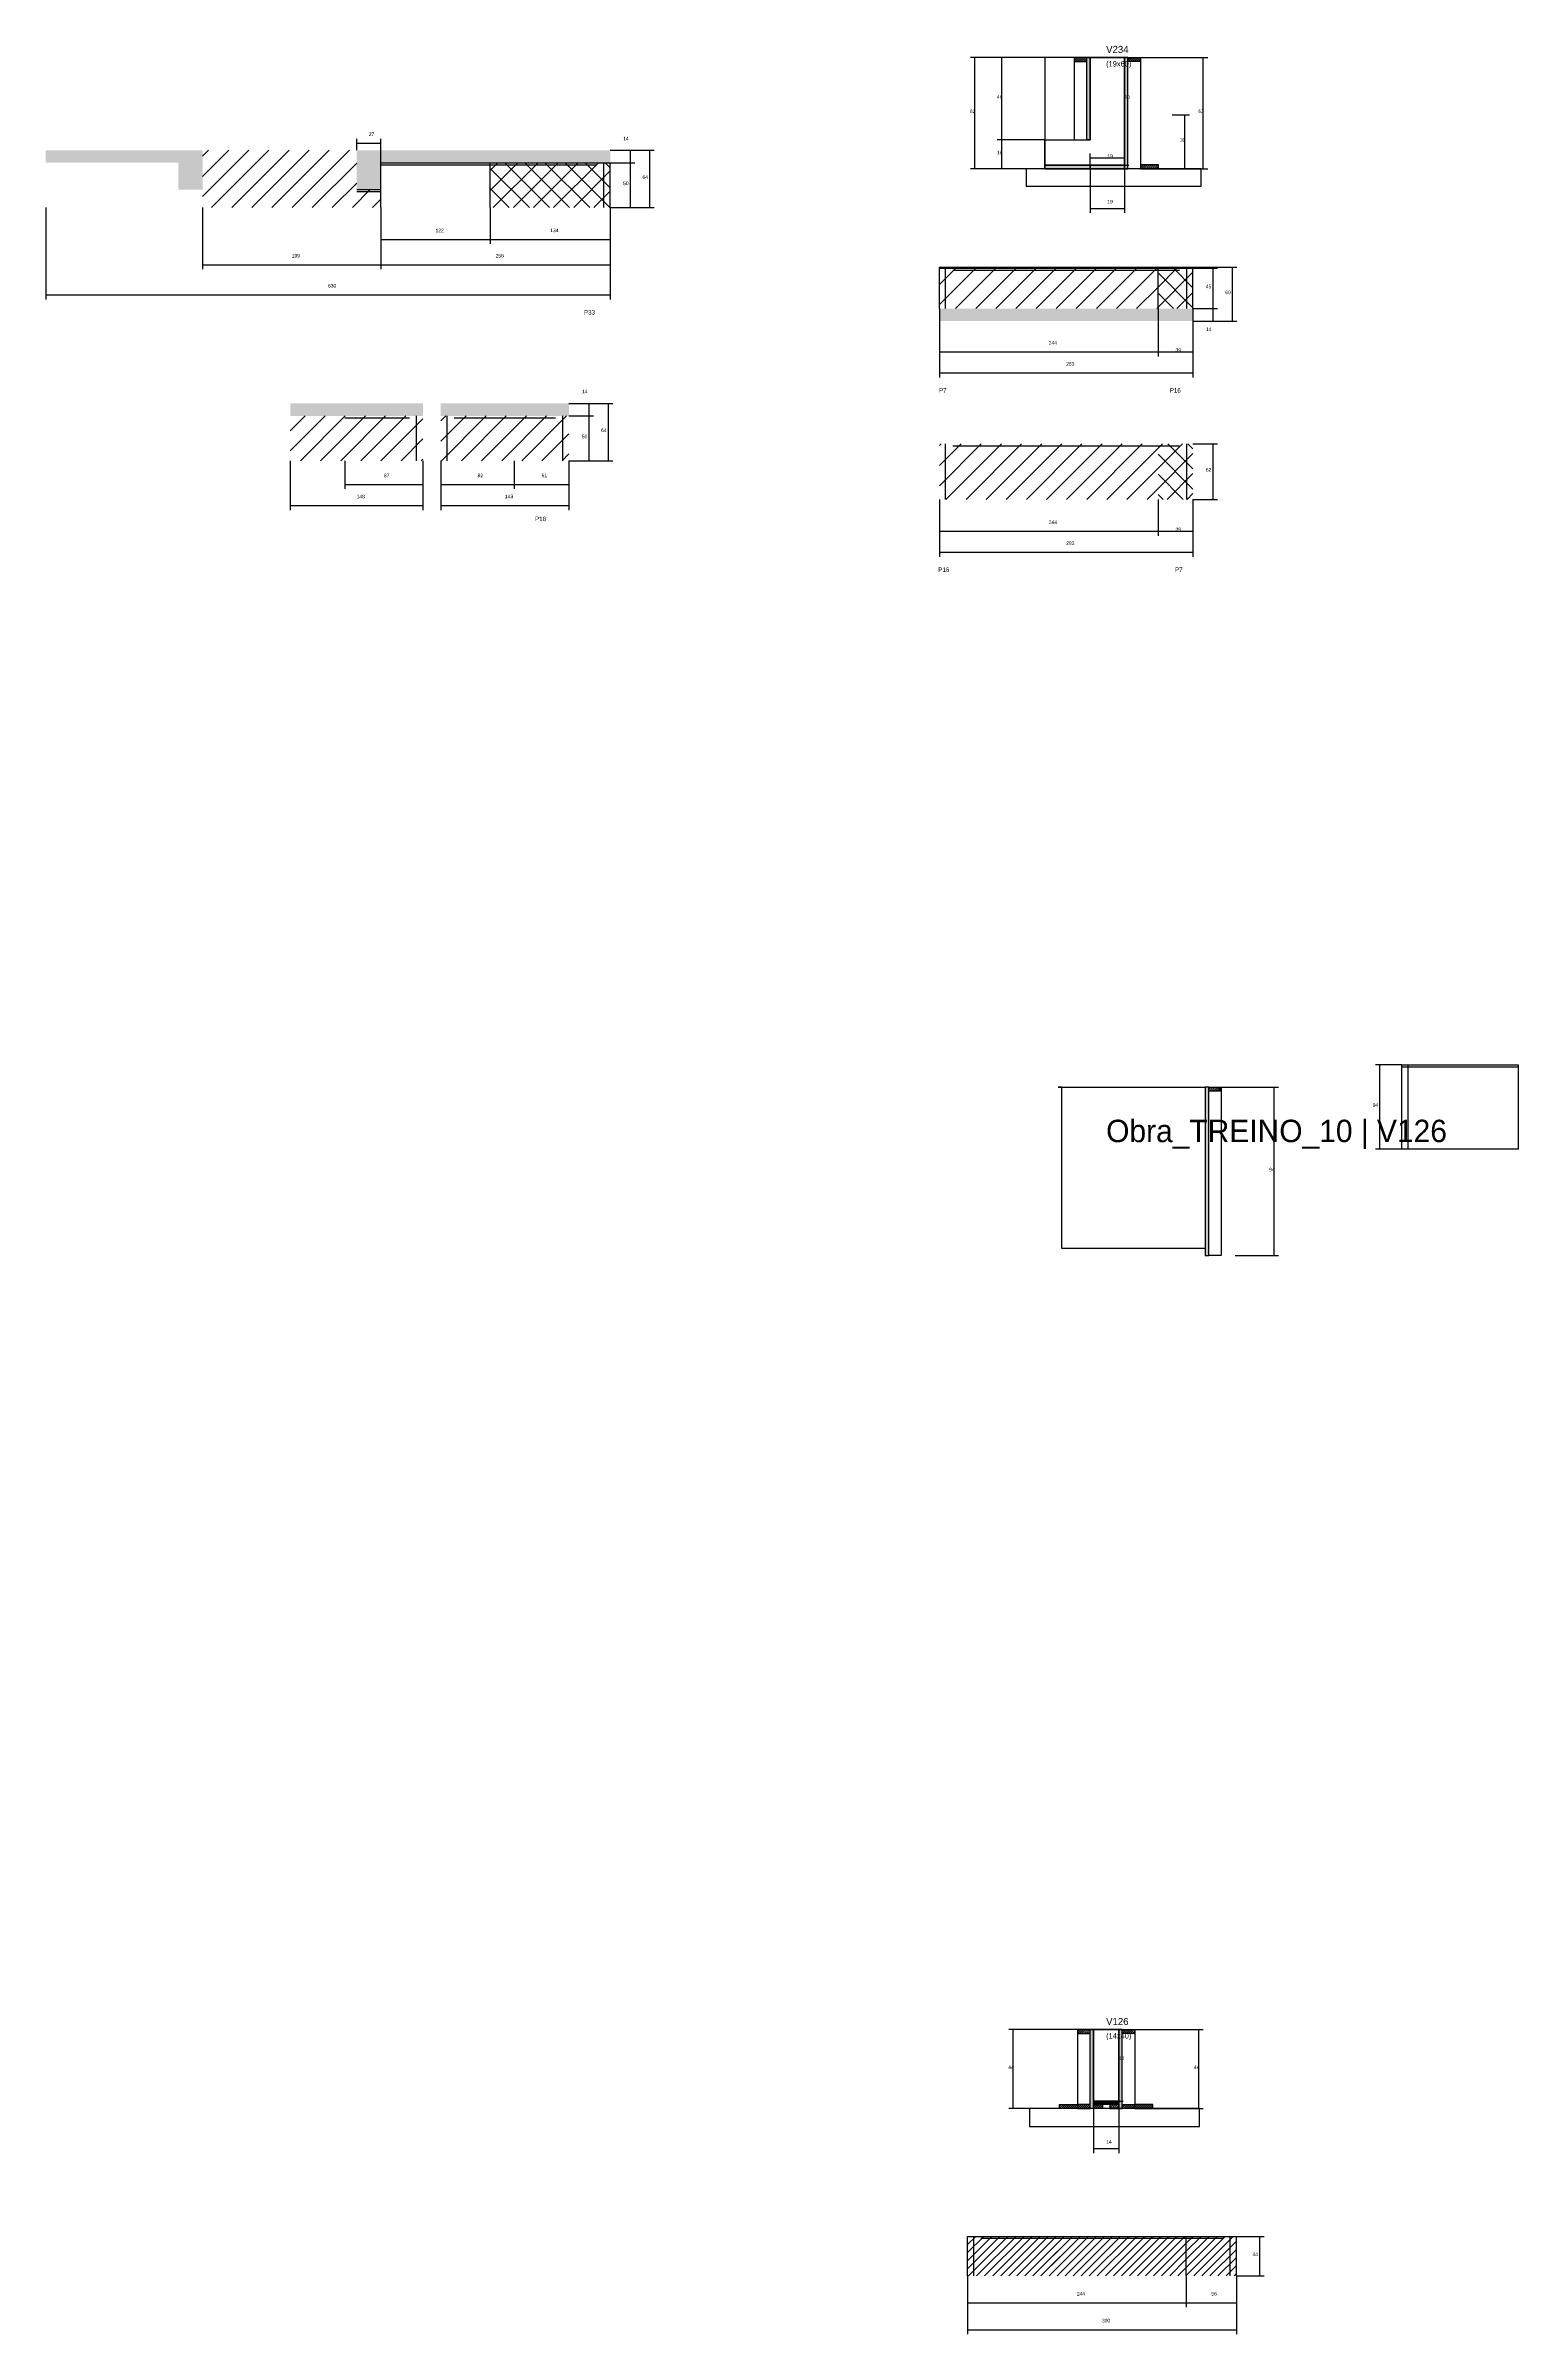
# Model space of a CAD drawing. Header units: metres. Extents: x -65046 to 21926, y -45195 to 1016.
# Drawn here: x 5217 to 6860, y -20140 to -17587 of the extents above; entities that cross this region are included whole.
import ezdxf

# ---------------------------------------------------------------- set-up
doc = ezdxf.new("R2010")
doc.units = ezdxf.units.M
for name, color, linetype in [('CONCRETO', 251, 'Continuous'), ('COTA', 241, 'Continuous'), ('Hachura', 253, 'Continuous'), ('LABEL_ID', 3, 'Continuous'), ('Madeira', 126, 'Continuous'), ('NOMENCLATURA', 7, 'Continuous'), ('Painéis', 200, 'Continuous'), ('REAPROVEITAMENTO', 251, 'Continuous'), ('SARR_2.2x7', 40, 'Continuous'), ('Texto Seção', 7, 'Continuous')]:
    doc.layers.add(name, color=color, linetype=linetype)

msp = doc.modelspace()

# ---------------------------------------------------------------- hatches: boundary and pattern name
at = {"layer": 'COTA'}
h = msp.add_hatch(dxfattribs=at)
h.set_pattern_fill('AR-CONC', scale=0.03)
h.paths.add_polyline_path([(5391.6, -17747.4), (5391.6, -17703.4), (5391.6, -17703.4), (5216.6, -17703.4), (5216.6, -17703.4), (5216.6, -17717.4), (5216.6, -17717.4), (5364.6, -17717.4), (5364.6, -17717.4), (5364.6, -17747.4), (5364.6, -17747.4), (5391.6, -17747.4)])
h = msp.add_hatch(dxfattribs=at)
h.set_pattern_fill('AR-CONC', scale=0.03)
h.paths.add_polyline_path([(5563.6, -17703.4), (5563.6, -17747.4), (5563.6, -17747.4), (5590.6, -17747.4), (5590.6, -17747.4), (5590.6, -17717.4), (5590.6, -17717.4), (5846.6, -17717.4), (5846.6, -17717.4), (5846.6, -17703.4), (5846.6, -17703.4), (5563.6, -17703.4)])
h = msp.add_hatch(dxfattribs=at)
h.set_pattern_fill('AR-CONC', scale=0.03)
h.paths.add_polyline_path([(6496.9, -17894), (6213.9, -17894), (6213.9, -17894), (6213.9, -17880), (6213.9, -17880), (6496.9, -17880), (6496.9, -17880), (6496.9, -17894)])
h = msp.add_hatch(dxfattribs=at)
h.set_pattern_fill('AR-CONC', scale=0.03)
h.paths.add_polyline_path([(5637.5, -17999.8), (5637.5, -17985.8), (5637.5, -17985.8), (5489.5, -17985.8), (5489.5, -17985.8), (5489.5, -17999.8), (5489.5, -17999.8), (5637.5, -17999.8)])
h = msp.add_hatch(dxfattribs=at)
h.set_pattern_fill('AR-CONC', scale=0.03)
h.paths.add_polyline_path([(5800.5, -17999.8), (5800.5, -17985.8), (5800.5, -17985.8), (5657.5, -17985.8), (5657.5, -17985.8), (5657.5, -17999.8), (5657.5, -17999.8), (5800.5, -17999.8)])
at = {"layer": 'Hachura'}
h = msp.add_hatch(dxfattribs=at)
h.set_pattern_fill('ANSI31', scale=0.5)
h.paths.add_polyline_path([(6378.3, -17604.4), (6378.3, -17600), (6378.3, -17600), (6364.3, -17600), (6364.3, -17600), (6364.3, -17604.4), (6364.3, -17604.4), (6378.3, -17604.4)])
h = msp.add_hatch(color=8, dxfattribs=at)
h.dxf.hatch_style = 1
h.paths.add_polyline_path([(6378.3, -17692), (6382.3, -17692), (6382.3, -17692), (6382.3, -17600.3), (6382.3, -17600.3), (6378.3, -17600.3), (6378.3, -17600.3), (6378.3, -17692)])
h = msp.add_hatch(color=8, dxfattribs=at)
h.dxf.hatch_style = 1
h.paths.add_polyline_path([(6420.3, -17724), (6424.3, -17724), (6424.3, -17724), (6424.3, -17600), (6424.3, -17600), (6420.3, -17600), (6420.3, -17600), (6420.3, -17724)])
h = msp.add_hatch(dxfattribs=at)
h.set_pattern_fill('ANSI31', scale=0.5)
h.paths.add_polyline_path([(6424.3, -17604.4), (6424.3, -17600), (6424.3, -17600), (6438.3, -17600), (6438.3, -17600), (6438.3, -17604.4), (6438.3, -17604.4), (6424.3, -17604.4)])
h = msp.add_hatch(color=8, dxfattribs=at)
h.dxf.hatch_style = 1
h.paths.add_polyline_path([(6382.3, -17724), (6382.3, -17720), (6382.3, -17720), (6331.5, -17720), (6331.5, -17720), (6331.5, -17724), (6331.5, -17724), (6382.3, -17724)])
h = msp.add_hatch(color=8, dxfattribs=at)
h.dxf.hatch_style = 1
h.paths.add_polyline_path([(6420.3, -17724), (6420.3, -17720), (6420.3, -17720), (6382.3, -17720), (6382.3, -17720), (6382.3, -17724), (6382.3, -17724), (6420.3, -17724)])
h = msp.add_hatch(dxfattribs=at)
h.set_pattern_fill('ANSI31', scale=0.5)
h.paths.add_polyline_path([(6458.3, -17724), (6458.3, -17719.6), (6458.3, -17719.6), (6438.3, -17719.6), (6438.3, -17719.6), (6438.3, -17724), (6438.3, -17724), (6458.3, -17724)])
h = msp.add_hatch(color=8, dxfattribs=at)
h.dxf.hatch_style = 1
h.paths.add_polyline_path([(6514.5, -18748.6), (6510.5, -18748.6), (6510.5, -18748.6), (6510.5, -18936.6), (6510.5, -18936.6), (6514.5, -18936.6), (6514.5, -18936.6), (6514.5, -18748.6)])
h = msp.add_hatch(dxfattribs=at)
h.set_pattern_fill('ANSI31', scale=0.5)
h.paths.add_polyline_path([(6514.5, -18753), (6514.5, -18748.6), (6514.5, -18748.6), (6528.5, -18748.6), (6528.5, -18748.6), (6528.5, -18753), (6528.5, -18753), (6514.5, -18753)])
h = msp.add_hatch(dxfattribs=at)
h.set_pattern_fill('ANSI31', scale=0.5)
h.paths.add_polyline_path([(6382, -19804.4), (6382, -19800), (6382, -19800), (6368, -19800), (6368, -19800), (6368, -19804.4), (6368, -19804.4), (6382, -19804.4)])
h = msp.add_hatch(color=8, dxfattribs=at)
h.dxf.hatch_style = 1
h.paths.add_polyline_path([(6382, -19800), (6386, -19800), (6386, -19800), (6386, -19888), (6386, -19888), (6382, -19888), (6382, -19888), (6382, -19800)])
h = msp.add_hatch(color=8, dxfattribs=at)
h.dxf.hatch_style = 1
h.paths.add_polyline_path([(6417.9, -19800), (6413.9, -19800), (6413.9, -19800), (6414, -19888), (6414, -19888), (6418, -19888), (6418, -19888), (6417.9, -19800)])
h = msp.add_hatch(dxfattribs=at)
h.set_pattern_fill('ANSI31', scale=0.5)
h.paths.add_polyline_path([(6417.9, -19804.4), (6417.9, -19800), (6417.9, -19800), (6431.9, -19800), (6431.9, -19800), (6431.9, -19804.4), (6431.9, -19804.4), (6417.9, -19804.4)])
h = msp.add_hatch(dxfattribs=at)
h.set_pattern_fill('ANSI31', scale=0.5)
h.paths.add_polyline_path([(6348, -19888), (6348, -19883.6), (6348, -19883.6), (6368, -19883.6), (6368, -19883.6), (6368, -19888), (6368, -19888), (6348, -19888)])
h = msp.add_hatch(dxfattribs=at)
h.set_pattern_fill('ANSI31', scale=0.5)
h.paths.add_polyline_path([(6382, -19888), (6382, -19883.6), (6382, -19883.6), (6368, -19883.6), (6368, -19883.6), (6368, -19888), (6368, -19888), (6382, -19888)])
h = msp.add_hatch(color=8, dxfattribs=at)
h.dxf.hatch_style = 1
h.paths.add_polyline_path([(6386, -19883.6), (6386, -19880), (6386, -19880), (6414, -19880), (6414, -19880), (6414, -19883.6), (6414, -19883.6), (6386, -19883.6)])
h = msp.add_hatch(dxfattribs=at)
h.set_pattern_fill('ANSI31', scale=0.5)
h.paths.add_polyline_path([(6386, -19888), (6386, -19883.6), (6386, -19883.6), (6396, -19883.6), (6396, -19883.6), (6396, -19888), (6396, -19888), (6386, -19888)])
h = msp.add_hatch(dxfattribs=at)
h.set_pattern_fill('ANSI31', scale=0.5)
h.paths.add_polyline_path([(6414, -19888), (6414, -19883.6), (6414, -19883.6), (6404, -19883.6), (6404, -19883.6), (6404, -19888), (6404, -19888), (6414, -19888)])
h = msp.add_hatch(dxfattribs=at)
h.set_pattern_fill('ANSI31', scale=0.5)
h.paths.add_polyline_path([(6418, -19888), (6418, -19883.6), (6418, -19883.6), (6432, -19883.6), (6432, -19883.6), (6432, -19888), (6432, -19888), (6418, -19888)])
h = msp.add_hatch(dxfattribs=at)
h.set_pattern_fill('ANSI31', scale=0.5)
h.paths.add_polyline_path([(6452, -19888), (6452, -19883.6), (6452, -19883.6), (6432, -19883.6), (6432, -19883.6), (6432, -19888), (6432, -19888), (6452, -19888)])
h = msp.add_hatch(dxfattribs=at)
h.set_pattern_fill('ANSI31', scale=2)
h.paths.add_polyline_path([(6489.3, -20074.7), (6489.3, -20030.7), (6245.3, -20030.7), (6245.3, -20074.7)])
h = msp.add_hatch(dxfattribs=at)
h.set_pattern_fill('ANSI31', scale=2)
h.paths.add_polyline_path([(6545.3, -20074.7), (6545.3, -20030.7), (6489.3, -20030.7), (6489.3, -20074.7)])
h = msp.add_hatch(dxfattribs=at)
h.set_pattern_fill('ANSI31', scale=2)
h.paths.add_polyline_path([(6327.7, -20063.1), (6395.3, -20063.1), (6395.3, -20063.1), (6400.8, -20047.1), (6400.8, -20047.1), (6333.2, -20047.1), (6333.2, -20047.1), (6327.7, -20063.1)])
at = {"layer": 'REAPROVEITAMENTO'}
h = msp.add_hatch(dxfattribs=at)
h.set_pattern_fill('ANSI31', scale=5)
h.paths.add_polyline_path([(5563.6, -17747.4), (5563.6, -17703.4), (5563.6, -17703.4), (5391.6, -17703.4), (5391.6, -17703.4), (5391.6, -17767.4), (5391.6, -17767.4), (5590.6, -17767.4), (5590.6, -17767.4), (5590.6, -17747.4), (5590.6, -17747.4), (5563.6, -17747.4)])
h = msp.add_hatch(dxfattribs=at)
h.set_pattern_fill('ANSI37', scale=5)
h.paths.add_polyline_path([(5846.6, -17717.4), (5712.6, -17717.4), (5712.6, -17717.4), (5712.6, -17767.4), (5712.6, -17767.4), (5846.6, -17767.4), (5846.6, -17767.4), (5846.6, -17717.4)])
h = msp.add_hatch(dxfattribs=at)
h.set_pattern_fill('ANSI31', scale=5)
h.paths.add_polyline_path([(6213.9, -17880), (6457.9, -17880), (6457.9, -17880), (6457.9, -17835), (6457.9, -17835), (6213.9, -17835), (6213.9, -17835), (6213.9, -17880)])
h = msp.add_hatch(dxfattribs=at)
h.set_pattern_fill('ANSI37', scale=5)
h.paths.add_polyline_path([(6496.9, -17835), (6457.9, -17835), (6457.9, -17835), (6457.9, -17880), (6457.9, -17880), (6496.9, -17880), (6496.9, -17880), (6496.9, -17835)])
h = msp.add_hatch(dxfattribs=at)
h.set_pattern_fill('ANSI31', scale=5)
h.paths.add_polyline_path([(5489.5, -18049.8), (5637.5, -18049.8), (5637.5, -18049.8), (5637.5, -17999.8), (5637.5, -17999.8), (5489.5, -17999.8), (5489.5, -17999.8), (5489.5, -18049.8)])
h = msp.add_hatch(dxfattribs=at)
h.set_pattern_fill('ANSI31', scale=5)
h.paths.add_polyline_path([(5657.5, -18049.8), (5800.5, -18049.8), (5800.5, -18049.8), (5800.5, -17999.8), (5800.5, -17999.8), (5657.5, -17999.8), (5657.5, -17999.8), (5657.5, -18049.8)])
h = msp.add_hatch(dxfattribs=at)
h.set_pattern_fill('ANSI31', scale=5)
h.paths.add_polyline_path([(6213.9, -18092.9), (6457.9, -18092.9), (6457.9, -18092.9), (6457.9, -18030.9), (6457.9, -18030.9), (6213.9, -18030.9), (6213.9, -18030.9), (6213.9, -18092.9)])
h = msp.add_hatch(dxfattribs=at)
h.set_pattern_fill('ANSI37', scale=5)
h.paths.add_polyline_path([(6496.9, -18030.9), (6457.9, -18030.9), (6457.9, -18030.9), (6457.9, -18092.9), (6457.9, -18092.9), (6496.9, -18092.9), (6496.9, -18092.9), (6496.9, -18030.9)])

# ---------------------------------------------------------------- linework, layer by layer
at = {"layer": 'CONCRETO'}
msp.add_lwpolyline([(6382.3, -17600), (6420.3, -17600), (6420.3, -17624), (6420.3, -17624), (6420.3, -17720), (6331.5, -17720), (6331.5, -17692), (6382.3, -17692), (6382.3, -17600)], dxfattribs=at)
for points in [[(6331.5, -17720), (6420.3, -17720), (6420.3, -17600), (6331.5, -17600)], [(6346.5, -18748.6), (6346.5, -18748.6), (6510.5, -18748.6), (6510.5, -18772.6), (6510.5, -18772.6), (6510.5, -18928.6), (6350.5, -18928.6), (6350.5, -18748.6)], [(6386, -19800), (6386, -19800), (6386, -19800), (6386, -19800), (6414, -19800), (6414, -19800), (6414, -19800), (6414, -19880), (6386, -19880), (6386, -19800)], [(6386, -19880), (6414, -19880), (6414, -19800), (6386, -19800)]]:
    msp.add_lwpolyline(points, close=True, dxfattribs=at)
at = {"layer": 'COTA'}
for p, q in [((6364.3, -17600), (6248.5, -17600)), ((6253.5, -17724), (6253.5, -17600)), ((6364.3, -17600), (6278.5, -17600)), ((6283.5, -17692), (6283.5, -17600)), ((6419, -17600), (6425.3, -17600)), ((6420.3, -17720), (6420.3, -17600)), ((6438.3, -17600), (6513.3, -17600)), ((6508.3, -17724), (6508.3, -17600)), ((6473.6, -17663.9), (6492.9, -17663.9)), ((6487.9, -17724), (6487.9, -17663.9)), ((5563.6, -17703.4), (5563.6, -17690.6)), ((5590.6, -17717.4), (5590.6, -17690.6)), ((6331.5, -17692), (6278.5, -17692)), ((6331.5, -17692), (6278.5, -17692)), ((6283.5, -17724), (6283.5, -17692)), ((5563.6, -17695.6), (5590.6, -17695.6)), ((5846.6, -17703.4), (5874, -17703.4)), ((5846.6, -17703.4), (5895.6, -17703.4)), ((5846.6, -17717.4), (5874, -17717.4)), ((5846.6, -17717.4), (5874, -17717.4)), ((5869, -17717.4), (5869, -17703.4)), ((5869, -17767.4), (5869, -17717.4)), ((5890.6, -17767.4), (5890.6, -17703.4)), ((6382.3, -17720), (6382.3, -17707)), ((6382.3, -17712), (6420.3, -17712)), ((6420.3, -17720), (6420.3, -17707)), ((6331.5, -17724), (6248.5, -17724)), ((6331.5, -17724), (6278.5, -17724)), ((6382.3, -17724), (6382.3, -17773.3)), ((6420.3, -17720), (6425.3, -17720)), ((6420.3, -17724), (6420.3, -17773.3)), ((6438.3, -17724), (6513.3, -17724)), ((6458.3, -17724), (6492.9, -17724)), ((5216.6, -17767.4), (5216.6, -17869.8)), ((5391.6, -17767.4), (5391.6, -17836.2)), ((5590.6, -17767.4), (5590.6, -17836.2)), ((5590.6, -17767.4), (5590.6, -17836.2)), ((5846.6, -17767.4), (5874, -17767.4)), ((5846.6, -17767.4), (5895.6, -17767.4)), ((5846.6, -17767.4), (5846.6, -17869.8)), ((5846.6, -17767.4), (5846.6, -17836.2)), ((6382.3, -17768.3), (6420.3, -17768.3)), ((5391.6, -17831.2), (5590.6, -17831.2)), ((5590.6, -17831.2), (5846.6, -17831.2)), ((6496.9, -17834), (6546, -17834)), ((6496.9, -17835), (6524.4, -17835)), ((6519.4, -17880), (6519.4, -17835)), ((6541, -17894), (6541, -17834)), ((5216.6, -17864.8), (5846.6, -17864.8)), ((6213.9, -17880), (6213.9, -17933.4)), ((6213.9, -17880), (6213.9, -17956.9)), ((6457.9, -17880), (6457.9, -17933.4)), ((6457.9, -17880), (6457.9, -17933.4)), ((6496.9, -17880), (6496.9, -17933.4)), ((6496.9, -17880), (6496.9, -17956.9)), ((6496.9, -17880), (6524.4, -17880)), ((6496.9, -17880), (6524.4, -17880)), ((6496.9, -17894), (6546, -17894)), ((6496.9, -17894), (6524.4, -17894)), ((6519.4, -17894), (6519.4, -17880)), ((6213.9, -17928.4), (6457.9, -17928.4)), ((6457.9, -17928.4), (6496.9, -17928.4)), ((6213.9, -17951.9), (6496.9, -17951.9)), ((5800.5, -17985.8), (5827.9, -17985.8)), ((5800.5, -17985.8), (5849.5, -17985.8)), ((5822.9, -17999.8), (5822.9, -17985.8)), ((5844.5, -18049.8), (5844.5, -17985.8)), ((5800.5, -17999.8), (5827.9, -17999.8)), ((5800.5, -17999.8), (5827.9, -17999.8)), ((5822.9, -18049.8), (5822.9, -17999.8)), ((5489.5, -18049.8), (5489.5, -18104.9)), ((5550.5, -18049.8), (5550.5, -18081.3)), ((5637.5, -18049.8), (5637.5, -18081.3)), ((5637.5, -18049.8), (5637.5, -18104.9)), ((5657.5, -18049.8), (5657.5, -18081.3)), ((5657.5, -18049.8), (5657.5, -18104.9)), ((5739.5, -18049.8), (5739.5, -18081.3)), ((5739.5, -18049.8), (5739.5, -18081.3)), ((5800.5, -18049.8), (5800.5, -18081.3)), ((5800.5, -18049.8), (5800.5, -18104.9)), ((5800.5, -18049.8), (5827.9, -18049.8)), ((5800.5, -18049.8), (5849.5, -18049.8)), ((6496.9, -18030.9), (6524.4, -18030.9)), ((6519.4, -18092.9), (6519.4, -18030.9)), ((5489.5, -18099.9), (5637.5, -18099.9)), ((5550.5, -18076.3), (5637.5, -18076.3)), ((5657.5, -18076.3), (5739.5, -18076.3)), ((5657.5, -18099.9), (5800.5, -18099.9)), ((5739.5, -18076.3), (5800.5, -18076.3)), ((6213.9, -18092.9), (6213.9, -18133.5)), ((6213.9, -18092.9), (6213.9, -18157)), ((6457.9, -18092.9), (6457.9, -18133.5)), ((6457.9, -18092.9), (6457.9, -18133.5)), ((6496.9, -18092.9), (6496.9, -18133.5)), ((6496.9, -18092.9), (6496.9, -18157)), ((6496.9, -18092.9), (6524.4, -18092.9)), ((6213.9, -18128.5), (6457.9, -18128.5)), ((6457.9, -18128.5), (6496.9, -18128.5)), ((6213.9, -18152), (6496.9, -18152)), ((6729.9, -18723.7), (6700.6, -18723.7)), ((6705.6, -18817.7), (6705.6, -18723.7)), ((6528.5, -18748.6), (6592.4, -18748.6)), ((6587.4, -18936.6), (6587.4, -18748.6)), ((6729.9, -18817.7), (6700.6, -18817.7)), ((6544.1, -18936.6), (6592.4, -18936.6)), ((6386, -19800), (6291.3, -19800)), ((6296.3, -19888), (6296.3, -19800)), ((6413.9, -19800), (6419, -19800)), ((6414, -19880), (6414, -19800)), ((6431.9, -19800), (6508.4, -19800)), ((6503.4, -19888), (6503.4, -19800)), ((6348, -19888), (6291.3, -19888)), ((6386, -19883.6), (6386, -19937.8)), ((6414, -19880), (6419, -19880)), ((6414, -19883.6), (6414, -19937.8)), ((6452, -19888), (6508.4, -19888)), ((6386, -19932.8), (6414, -19932.8)), ((6545.3, -20030.7), (6576.5, -20030.7)), ((6571.5, -20074.7), (6571.5, -20030.7)), ((6245.3, -20074.7), (6245.3, -20139.9)), ((6245.3, -20074.7), (6245.3, -20109.8)), ((6489.3, -20074.7), (6489.3, -20109.8)), ((6489.3, -20074.7), (6489.3, -20109.8)), ((6545.3, -20074.7), (6545.3, -20139.9)), ((6545.3, -20074.7), (6545.3, -20109.8)), ((6545.3, -20074.7), (6576.5, -20074.7)), ((6245.3, -20104.8), (6489.3, -20104.8)), ((6489.3, -20104.8), (6545.3, -20104.8)), ((6245.3, -20134.9), (6545.3, -20134.9))]:
    msp.add_line(p, q, dxfattribs=at)
at = {"layer": 'Madeira'}
for points in [[(6378.3, -17604.4), (6378.3, -17600), (6364.3, -17600), (6364.3, -17604.4)], [(6378.3, -17600), (6364.3, -17600), (6364.3, -17692), (6378.3, -17692)], [(6424.3, -17604.4), (6424.3, -17600), (6438.3, -17600), (6438.3, -17604.4)], [(6424.3, -17600), (6438.3, -17600), (6438.3, -17724), (6424.3, -17724)], [(6310.9, -17743.6), (6506.1, -17743.6), (6506.1, -17724), (6310.9, -17724)], [(6458.3, -17724), (6458.3, -17719.6), (6438.3, -17719.6), (6438.3, -17724)], [(6514.5, -18753), (6514.5, -18748.6), (6528.5, -18748.6), (6528.5, -18753)], [(6514.5, -18748.6), (6528.5, -18748.6), (6528.5, -18936.6), (6514.5, -18936.6)], [(6382, -19804.4), (6382, -19800), (6368, -19800), (6368, -19804.4)], [(6382, -19800), (6368, -19800), (6368, -19888), (6382, -19888)], [(6417.9, -19804.4), (6417.9, -19800), (6431.9, -19800), (6431.9, -19804.4)], [(6417.9, -19800), (6431.9, -19800), (6432, -19888), (6418, -19888)], [(6314.5, -19908), (6504.1, -19908), (6504.1, -19888), (6314.5, -19888)], [(6348, -19888), (6348, -19883.6), (6368, -19883.6), (6368, -19888)], [(6382, -19888), (6382, -19883.6), (6368, -19883.6), (6368, -19888)], [(6386, -19888), (6386, -19883.6), (6396, -19883.6), (6396, -19888)], [(6414, -19888), (6414, -19883.6), (6404, -19883.6), (6404, -19888)], [(6418, -19888), (6418, -19883.6), (6432, -19883.6), (6432, -19888)], [(6452, -19888), (6452, -19883.6), (6432, -19883.6), (6432, -19888)]]:
    msp.add_lwpolyline(points, close=True, dxfattribs=at)
at = {"layer": 'Painéis'}
for p, q in [((6420.3, -17724), (6420.3, -17600)), ((5590.6, -17717.4), (5846.6, -17717.4)), ((5590.6, -17767.4), (5590.6, -17717.4)), ((5712.6, -17767.4), (5712.6, -17717.4)), ((5846.6, -17767.4), (5846.6, -17717.4)), ((6331.5, -17720), (6382.3, -17720)), ((6331.5, -17724), (6331.5, -17720)), ((6382.3, -17720), (6420.3, -17720)), ((6382.3, -17724), (6382.3, -17720)), ((6420.3, -17724), (6420.3, -17720)), ((5563.6, -17747.4), (5590.6, -17747.4)), ((5590.6, -17767.4), (5590.6, -17808)), ((5712.6, -17767.4), (5712.6, -17808)), ((5712.6, -17767.4), (5712.6, -17808)), ((5846.6, -17767.4), (5846.6, -17808)), ((5590.6, -17803), (5712.6, -17803)), ((5712.6, -17803), (5846.6, -17803)), ((6213.9, -17835), (6496.9, -17835)), ((6213.9, -17880), (6213.9, -17835)), ((6457.9, -17880), (6457.9, -17835)), ((6496.9, -17880), (6496.9, -17835)), ((6386, -19888), (6386, -19800)), ((6414, -19888), (6414, -19800)), ((6386, -19880), (6414, -19880)), ((6386, -19883.6), (6386, -19880)), ((6414, -19883.6), (6414, -19880)), ((6245.3, -20030.7), (6545.3, -20030.7)), ((6245.3, -20074.7), (6245.3, -20030.7)), ((6489.3, -20074.7), (6489.3, -20030.7)), ((6545.3, -20074.7), (6545.3, -20030.7))]:
    msp.add_line(p, q, dxfattribs=at)
for points in [[(6378.3, -17600), (6382.3, -17600), (6382.3, -17692), (6378.3, -17692)], [(6424.3, -17600), (6420.3, -17600), (6420.3, -17724), (6424.3, -17724)], [(6382.3, -17724), (6382.3, -17720), (6331.5, -17720), (6331.5, -17724)], [(6420.3, -17724), (6420.3, -17720), (6382.3, -17720), (6382.3, -17724)], [(6729.9, -18723.7), (6859.9, -18723.7), (6859.9, -18817.7), (6729.9, -18817.7)], [(6514.5, -18748.6), (6510.5, -18748.6), (6510.5, -18936.6), (6514.5, -18936.6)], [(6382, -19800), (6386, -19800), (6386, -19888), (6382, -19888)], [(6417.9, -19800), (6413.9, -19800), (6414, -19888), (6418, -19888)], [(6386, -19883.6), (6386, -19880), (6414, -19880), (6414, -19883.6)]]:
    msp.add_lwpolyline(points, close=True, dxfattribs=at)
at = {"layer": 'SARR_2.2x7'}
for p, q in [((5839.6, -17767.4), (5839.6, -17717.4)), ((5590.6, -17719.6), (5831.6, -17719.6)), ((5563.6, -17749.6), (5590.6, -17749.6)), ((6213.9, -17834), (6457.9, -17834)), ((6213.9, -17835), (6213.9, -17834)), ((6220.9, -17880), (6220.9, -17835)), ((6228.9, -17837.2), (6457.9, -17837.2)), ((6457.9, -17834), (6496.9, -17834)), ((6457.9, -17835), (6457.9, -17834)), ((6457.9, -17837.2), (6481.9, -17837.2)), ((6489.9, -17880), (6489.9, -17835)), ((6496.9, -17835), (6496.9, -17834)), ((5550.5, -18002), (5622.5, -18002)), ((5630.5, -18049.8), (5630.5, -17999.8)), ((5664.5, -18049.8), (5664.5, -17999.8)), ((5672.5, -18002), (5739.5, -18002)), ((5739.5, -18002), (5785.5, -18002)), ((5793.5, -18049.8), (5793.5, -17999.8)), ((6220.9, -18092.9), (6220.9, -18030.9)), ((6228.9, -18033.1), (6457.9, -18033.1)), ((6457.9, -18033.1), (6481.9, -18033.1)), ((6489.9, -18092.9), (6489.9, -18030.9)), ((6729.9, -18725.9), (6859.9, -18725.9)), ((6736.9, -18817.7), (6736.9, -18723.7)), ((6252.3, -20074.7), (6252.3, -20030.7)), ((6260.3, -20032.9), (6489.3, -20032.9)), ((6489.3, -20032.9), (6530.3, -20032.9)), ((6538.3, -20074.7), (6538.3, -20030.7))]:
    msp.add_line(p, q, dxfattribs=at)

# ---------------------------------------------------------------- texts
at = {"layer": 'COTA'}
for s, p in [('62', (6248, -17662)), ('46', (6278, -17646)), ('60', (6420.3, -17646.3)), ('62', (6502.8, -17662)), ('27', (5577.1, -17687.6)), ('14', (5861, -17692.4)), ('30', (6482.4, -17694)), ('16', (6278, -17708)), ('19', (6401.3, -17712)), ('50', (5860.9, -17742.4)), ('64', (5882.5, -17735.4)), ('19', (6401.3, -17762.8)), ('199', (5491.1, -17823.1)), ('256', (5718.6, -17823.1)), ('630', (5531.6, -17856.6)), ('45', (6511.2, -17857.5)), ('60', (6532.9, -17864)), ('244', (6335.9, -17920.3)), ('14', (6511.3, -17905.1)), ('283', (6355.4, -17943.7)), ('39', (6477.4, -17928.4)), ('14', (5814.9, -17974.7)), ('50', (5814.8, -18024.8)), ('64', (5836.4, -18017.8)), ('87', (5594, -18068.2)), ('82', (5698.5, -18068.2)), ('61', (5770, -18068.2)), ('62', (6511.3, -18061.9)), ('148', (5563.5, -18091.8)), ('143', (5729, -18091.6)), ('244', (6335.9, -18120.4)), ('39', (6477.4, -18128.5)), ('283', (6355.4, -18143.8)), ('94', (6697.5, -18770.7)), ('94', (6581.9, -18842.6)), ('40', (6414, -19834)), ('44', (6290.8, -19844)), ('44', (6497.9, -19844)), ('14', (6400, -19927.3)), ('44', (6563.4, -20052.7)), ('244', (6367.3, -20096.7)), ('56', (6517.3, -20096.7)), ('300', (6395.3, -20126.7))]:
    msp.add_text(s, height=4, dxfattribs=at).set_placement(p)
at = {"layer": 'LABEL_ID'}
msp.add_text('Obra_TREINO_10 | V126', height=25, dxfattribs=at).set_placement((6400, -18810))
at = {"layer": 'NOMENCLATURA'}
for s, p in [('P33', (5817.3, -17886.7)), ('P7', (6213.5, -17973.8)), ('P16', (6471, -17973.8)), ('P16', (5762.6, -18117.2)), ('P16', (6212.7, -18173.9)), ('P7', (6476.9, -18173.9))]:
    msp.add_text(s, height=5, dxfattribs=at).set_placement(p)
at = {"layer": 'Painéis'}
for s, p in [('122', (5651.6, -17794.9)), ('134', (5779.6, -17794.8))]:
    msp.add_text(s, height=4, dxfattribs=at).set_placement(p)
at = {"layer": 'Texto Seção'}
for s, height, p in [('V234', 8, (6400, -17595)), ('(19x60)', 6, (6400, -17610)), ('V126', 8, (6400, -19795)), ('(14x40)', 6, (6400, -19810))]:
    msp.add_text(s, height=height, dxfattribs=at).set_placement(p)

doc.saveas('drawing.dxf')
